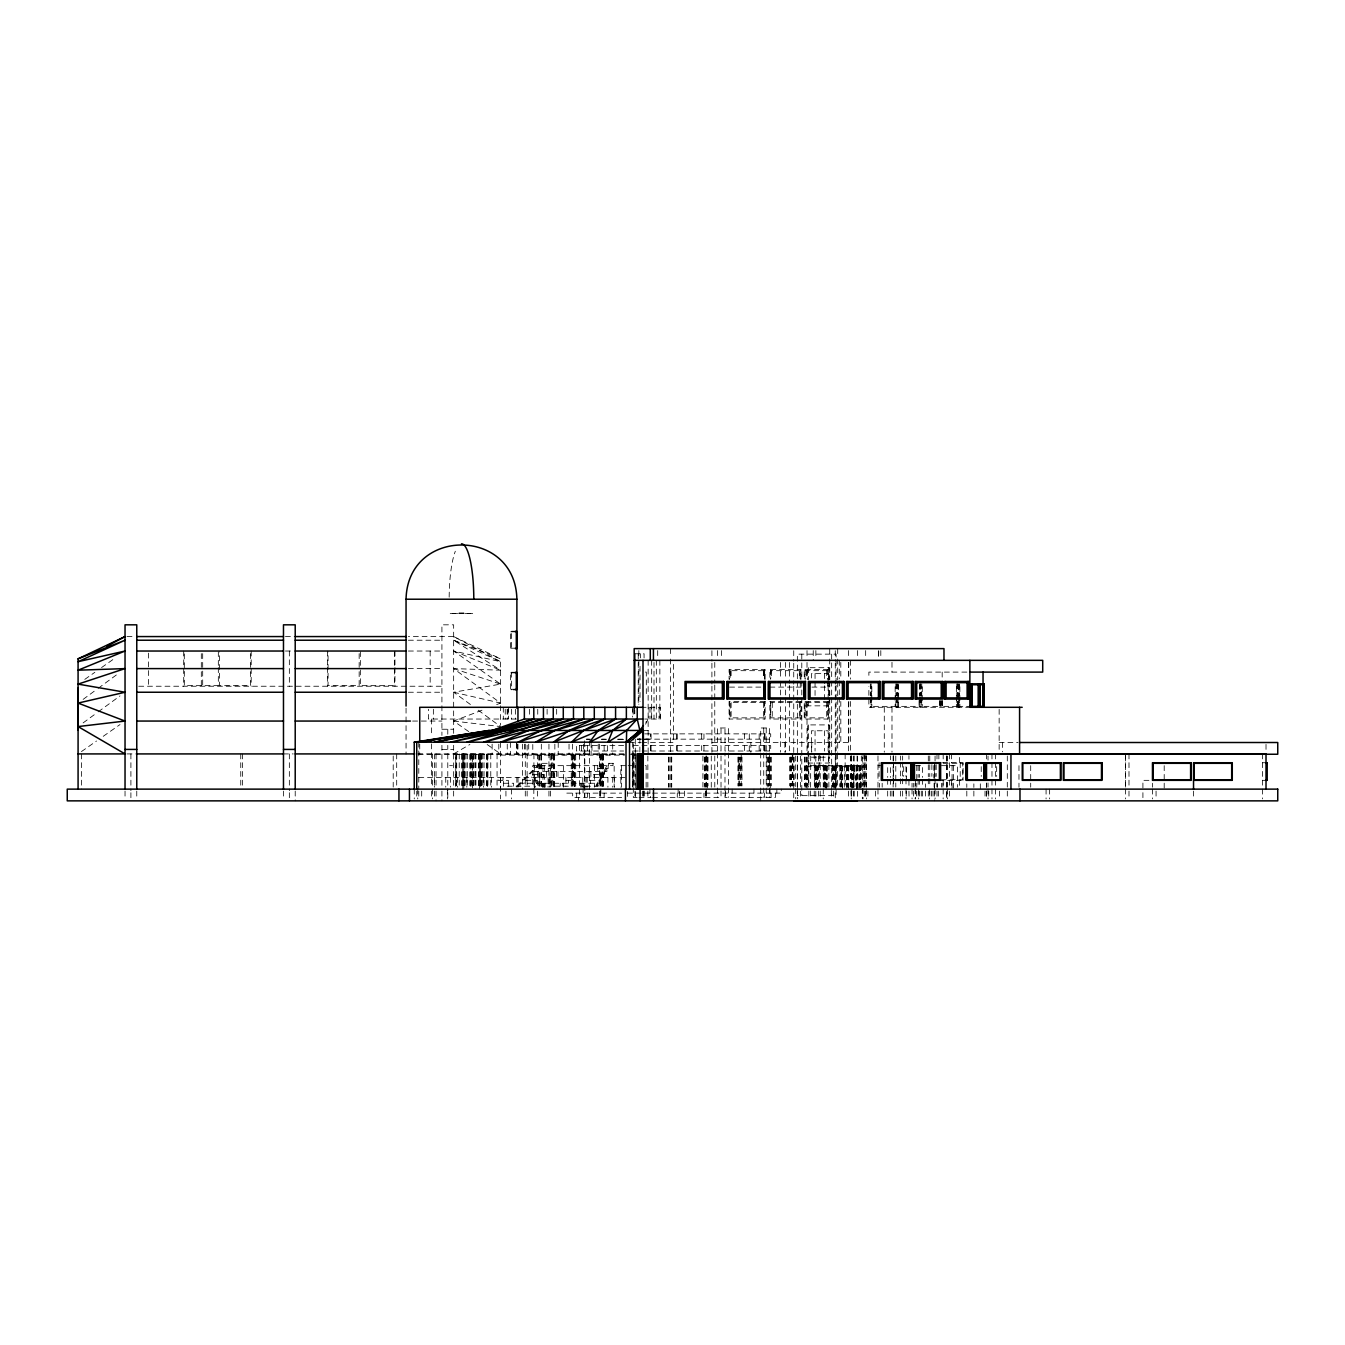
<?xml version="1.0" encoding="UTF-8"?>
<svg xmlns="http://www.w3.org/2000/svg" width="1345" height="1345" viewBox="0 0 1345 1345"><rect width="100%" height="100%" fill="white"/><g stroke="black" fill="none" stroke-linecap="round" stroke-linejoin="round"><path stroke-width="0.75" stroke-dasharray="5 3.75" d="M597.113 783.261L597.113 786.203L609.268 763.321M878.571 656.444L878.756 650.576M645.566 724.215L648.139 719.037L645.768 722.299M595.885 786.203L608.125 763.321L614.161 763.321L614.161 787.144M516.648 786.203L539.715 763.321L550.021 763.321M517.724 786.203L540.791 763.321M83.121 699.383L96.521 689.531M98.202 688.304L116.645 674.753M83.121 722.887L96.521 713.085M98.202 711.858L119.991 695.92M84.785 679.393L94.856 672.298M101.564 667.574L113.299 659.302M81.44 751.586L96.521 741.011M103.229 736.32L119.991 724.568M453.652 753.923L469.893 744.457M468.733 731.613L453.652 721.054L482.989 709.824M496.675 704.578L500.592 703.082L453.652 668.599L500.592 670.197L453.652 640.22L500.592 658.831L500.592 725.241M470.414 704.494L453.652 692.238L500.592 684.117L453.652 651.03L500.592 661.69L453.652 636.572L408.376 636.572M819.273 765.658L827.578 765.591L827.578 787.178M516.631 631.225L510.512 631.225L510.512 648.794L511.604 648.794L511.604 631.225M510.713 631.814L515.337 631.814M126.985 636.572L134.803 636.572M285.426 636.572L295.211 636.572M408.376 640.22L441.917 640.22M510.713 648.206L515.337 648.206M285.426 651.03L293.244 651.03M408.376 651.03L441.917 651.03M634.79 653.771L644.07 653.771L644.07 657.924M408.376 668.599L441.917 668.599M828.318 669.507L804.226 669.507L804.226 679.292M516.631 672.265L510.512 672.265L510.512 689.85L515.538 689.85M645.365 672.096L646.306 672.096L646.306 695.567L645.365 695.567M966.87 672.096L868.87 672.096L868.87 678.3M510.713 672.853L516.43 672.853M138.72 686.236L441.917 686.236M729.562 687.11L764.666 687.11M769.878 687.11L800.998 687.11L800.998 681.242M811.943 687.11L828.318 687.11M510.713 689.262L516.43 689.262M408.376 692.238L441.917 692.238M828.318 701.434L804.226 701.434L804.226 719.037L828.318 719.037L828.436 697.803M800.813 702.611L770.786 702.611L770.786 717.86L800.813 717.86M895.955 706.36L871.022 706.36L871.022 686.723M957.421 706.36L941.416 706.36L941.416 700.476M957.808 706.36L970.905 706.36M641.111 707.302L660.412 707.302L660.412 719.037L644.659 719.037M970.687 707.302L868.87 707.302L868.87 686.589M516.346 719.037L428.433 719.037L428.433 709.252M412.562 721.054L441.917 721.054M441.917 729.242L453.652 729.242M643.381 730.453L648.139 730.453M644.759 733.866L721.021 733.866M724.989 733.866L770.702 733.866L770.702 739.162L724.989 739.162M601.652 739.262L607.452 739.262M617.775 739.162L623.609 739.162M637.126 739.162L721.021 739.162M629.359 742.507L640.573 742.507M641.716 742.507L673.559 742.507L673.559 662.412M711.909 742.507L850.578 742.507M999.15 742.507L1017.997 742.507M584.47 745.601L576.501 745.601L576.501 751.014L584.47 751.014M623.609 745.601L584.823 745.601L584.823 797.467L625.559 797.467M633.31 745.601L721.021 745.601M724.989 745.601L770.702 745.601L770.702 751.014L724.989 751.014L724.989 727.981M441.917 749.417L453.652 749.417M584.823 751.014L623.609 751.014M633.31 751.014L721.021 751.014L721.021 727.981M126.985 753.923L136.77 753.923M283.476 753.923L293.244 753.923M417.74 753.923L626.669 753.923M631.41 753.923L639.867 753.923M418.228 754.242L624.568 754.242M629.359 754.242L635.546 754.242M500.592 755.1L624.534 755.1M632.268 755.1L636.252 755.1M811.506 757.185L828.133 757.185M942.559 762.682L963.121 762.682L962.986 780.335M1262.501 762.733L1266.015 762.733M807.656 763.052L829.327 763.052L829.327 757.016M943.131 763.271L962.768 763.271L962.768 779.747L939.213 779.747M449.633 765.658L452.492 765.658M625.644 765.658L620.818 765.658L620.818 787.178M628.065 765.658L633.091 765.658M645.213 765.658L646.138 765.658L646.138 787.178M877.982 765.658L882.169 765.658M915.592 765.658L922.468 765.658L922.468 777.393M941.416 765.658L957.59 765.658L957.59 787.178M806.361 766.246L815.137 766.246L815.137 786.522M533.881 771.526L606.898 771.526L606.898 768.6M418.783 777.393L626.299 777.393M565.909 780.335L574.281 780.335M938.86 780.335L963.121 780.335M1148.966 780.335L1142.914 780.335L1142.914 790.608M1262.501 780.335L1266.015 780.335M503.383 783.261L513.639 783.261L513.639 786.203M529.745 786.203L503.383 786.203L503.383 777.393M554.594 786.203L568.565 786.203M585.462 786.203L598.256 786.203L598.256 783.261M566.8 793.13L621.659 793.13M627.493 793.13L650.492 793.13L650.492 797.467M652.56 793.13L781.26 793.13L781.26 789.128M637.126 797.467L633.31 797.467L633.31 739.162M639.026 797.467L651.081 797.467M652.56 797.467L721.021 797.467L721.021 753.015M601.484 739.229L605.469 739.246M586.605 739.178L591.968 739.262M586.37 739.195L589.463 739.262M619.524 739.531L623.542 739.632M617.809 739.481L623.66 739.632M453.652 721.054L500.592 726.569L477.122 709.403M453.652 692.238L500.592 703.082M453.652 668.599L500.592 684.117M453.652 651.03L500.592 670.197M453.652 640.22L500.592 661.69M453.652 636.572L500.592 658.831M487.176 744.525L500.592 753.923M600.542 753.923L600.761 755.1M857.084 789.128L853.789 765.658L853.789 787.178M604.46 771.526L604.46 774.468L592.859 774.468L592.859 777.393M1266.015 744.39L1266.015 751.889M1262.501 753.923L1262.501 787.06M1262.501 789.128L1262.501 798.913M1193.536 791.095L1193.536 798.913M1164.198 765.658L1164.198 789.128M1156.061 791.095L1156.061 798.913M1152.463 783.261L1152.463 787.178M1152.53 789.128L1152.53 798.913M1142.914 792.659L1142.914 798.812M1128.993 753.923L1128.993 787.06M1128.993 791.095L1128.993 798.913M1125.53 753.923L1125.53 787.06M1125.53 789.128L1125.53 798.913M1125.462 755.991L1125.462 787.06M1049.638 789.128L1049.638 798.913M1046.074 789.128L1046.074 798.913M1030.707 765.658L1030.707 787.178M1018.972 765.658L1018.972 787.178M1007.304 755.991L1007.304 787.06M1007.304 791.095L1007.304 798.913M1002.529 742.507L1002.529 751.889M999.486 791.095L999.486 798.913M999.15 709.37L999.15 752.292M996.662 766.633L996.662 776.418M995.485 753.923L995.485 787.178M995.485 789.128L995.485 798.913M991.971 753.923L991.971 798.913M988.743 791.095L988.743 798.913M988.02 755.991L988.02 760.144M988.02 782.924L988.02 787.06M988.02 789.128L988.02 798.913M986.557 753.923L986.557 760.144M986.557 782.924L986.557 787.06M986.557 791.095L986.557 798.913M986.373 783.849L986.373 787.38M986.356 791.095L986.356 798.913M985.028 791.095L985.028 798.913M981.228 766.633L981.228 776.418M980.32 783.849L980.32 789.128M973.864 783.849L973.864 787.38M973.864 791.095L973.864 798.913M966.803 783.849L966.803 787.38M966.803 791.095L966.836 798.913M960.212 762.682L960.212 780.335M959.876 686.723L959.876 706.36M959.557 683.832L959.557 695.567M959.557 697.517L959.557 707.302M959.405 757.42L959.405 762.682M959.405 780.335L959.405 787.38M958.918 684.756L958.918 706.36M958.766 684.756L958.598 707.302L958.447 697.517M958.447 683.832L958.447 695.567M957.842 683.832L957.842 707.302M957.489 683.832L957.489 707.302M956.783 683.832L956.783 695.567M956.783 697.517L956.783 707.302M956.362 686.723L956.362 706.36M953.555 765.658L953.555 789.128M952.075 765.658L952.075 789.128M951.571 753.923L951.52 762.682M951.52 780.335L951.52 789.128M949.385 753.923L949.385 787.06M949.385 791.095L949.385 798.913M947.384 755.991L947.384 787.06M947.384 789.128L947.384 798.913M946.779 755.974L946.779 790.658M946.779 792.709L946.779 798.829M946.594 755.991L946.594 787.06M946.594 791.095L946.594 798.913M943.164 753.923L943.215 762.682M943.215 780.335L943.148 798.913M942.879 783.261L942.879 787.178M942.458 700.476L942.458 706.36M942.172 672.096L942.172 678.3M942.172 701.081L942.038 707.302M941.416 783.261L941.416 787.178M941.063 701.434L940.996 707.302M940.542 700.476L940.542 706.36L921.308 706.36L921.308 686.723M940.088 701.434L940.088 707.302M939.567 700.476L939.567 706.36M938.86 753.923L938.86 759.185M938.339 791.095L938.339 798.913M937.23 783.849L937.23 787.38M936.994 753.923L936.994 760.144M936.994 782.924L936.994 787.06M936.994 791.095L936.994 798.913M936.187 764.632L936.187 776.401M935.061 755.991L935.061 776.704M935.061 778.772L935.061 787.06M935.061 789.128L935.061 798.913M934.489 762.682L934.54 776.401M934.54 783.849L934.489 790.608M934.54 791.095L934.489 800.863M934.119 765.658L934.119 787.178M934.069 765.322L934.069 777.679M933.027 791.095L933.027 798.913M931.883 764.632L931.883 776.401M931.597 791.095L931.597 798.913M929.765 755.991L929.765 776.704M929.765 778.772L929.765 787.06M929.765 791.095L929.765 798.913M929.378 789.128L929.378 798.913M928.302 755.991L928.302 776.704M928.302 778.772L928.302 787.06M928.302 791.095L928.302 798.913M925.377 783.849L925.377 787.38M925.377 791.095L925.377 798.913M922.468 779.36L922.468 787.178M922.62 791.095L922.62 798.913M922.283 686.723L922.283 706.36M921.762 683.832L921.762 695.567M921.762 697.517L921.762 707.302M921.291 791.095L921.291 798.913M920.787 683.832L920.787 695.567M920.787 697.517L920.787 707.302M920.568 683.832L920.568 695.567M920.568 697.517L920.568 707.302M919.963 684.756L919.963 706.36L897.737 706.36L897.737 684.756M919.677 683.832L919.677 695.567M919.677 697.517L919.677 707.302M919.392 765.658L919.392 777.393M919.392 779.36L919.392 787.178M919.509 791.095L919.509 798.913M919.072 700.476L919.072 706.36M918.669 789.128L918.669 798.913M918.147 765.658L918.147 777.393M918.147 779.36L918.147 787.178M918.215 791.095L918.215 798.913M916.786 765.658L916.786 781.311M916.786 783.261L916.786 787.178M916.5 791.095L916.5 798.913M915.407 780.335L915.424 787.38M915.407 788.557L915.424 798.913M915.138 783.261L915.138 787.178M915.155 789.128L915.155 798.913M913.692 783.261L913.692 787.178M913.457 791.095L913.457 798.913M912.044 783.261L912.044 787.178M912.044 789.128L912.044 798.913M908.951 755.688L908.951 759.202M908.951 780.335L908.951 787.38M908.951 791.095L909.086 798.913M906.379 767.39L906.379 779.747M906.244 791.095L906.244 798.913M905.958 766.6L906.009 776.922M906.009 778.957L906.009 787.094M906.009 788.557L906.009 798.913M903.689 766.6L903.689 776.401M902.646 755.991L902.646 760.144M902.646 762.212L902.646 776.704M902.646 778.772L902.646 787.06M902.646 791.095L902.646 798.913M900.511 755.991L900.511 760.144M900.511 762.212L900.511 776.704M900.511 778.772L900.511 787.06M900.511 791.095L900.511 798.913M898.628 684.756L898.628 706.36M898.04 683.832L898.04 695.567M898.04 697.517L898.04 707.302M897.132 683.832L897.132 695.567M897.132 697.517L897.132 707.302M896.644 683.832L896.644 695.567M896.644 697.517L896.644 707.302M895.837 683.832L895.837 707.302M895.787 755.991L895.787 764.279M895.787 766.347L895.787 780.857M895.787 782.924L895.787 787.06M895.148 686.723L895.148 706.36M893.584 755.991L893.584 760.144M893.584 762.212L893.584 776.704M893.584 778.772L893.584 787.06M893.584 791.095L893.584 798.913M893.467 755.991L893.467 760.144M893.467 762.212L893.467 776.704M893.467 778.772L893.467 787.06M893.467 791.095L893.467 798.913M893.13 755.991L893.13 764.279M893.13 766.347L893.13 780.857M893.13 782.924L893.13 787.06M891.987 662.312L891.987 672.096M891.987 707.302L891.987 752.208M891.987 791.095L891.987 798.913M890.407 755.89L890.407 759.79M890.407 767.625L890.407 777.393M890.407 779.36L890.407 787.178M890.323 791.095L890.323 798.913M887.683 767.625L887.683 777.393M887.683 779.36L887.683 787.178M887.683 791.095L887.683 798.913M884.287 707.302L884.287 752.208M882.169 783.261L882.169 787.178M880.807 650.576L880.807 656.444M879.613 783.261L879.613 787.178M879.075 762.733L879.075 780.335M878.453 650.576L878.453 656.444M877.982 755.89L877.982 787.178M877.982 789.128L877.982 798.913M875.511 791.095L875.511 798.913M871.829 686.723L871.829 706.36M871.156 683.832L871.156 695.567M871.156 697.517L871.156 707.302M870.349 683.832L870.349 695.567M870.349 697.517L870.349 707.302M867.928 791.095L867.928 798.913M866.584 755.991L866.584 787.06M866.584 789.128L866.584 798.913M866.079 755.991L866.079 787.06M865.844 753.923L865.844 787.06M865.827 791.095L865.844 798.913M865.659 650.576L865.659 656.444M865.323 791.095L865.323 798.913M864.717 755.991L864.717 787.06M864.314 753.923L864.314 787.06M864.314 791.095L864.314 798.913M863.91 787.178L863.91 765.658L805.907 765.658L805.907 789.128M863.07 753.923L863.07 786.59M863.07 788.624L863.07 798.829M862.33 757.134L862.33 786.287M862.33 788.372L862.33 798.795M861.321 755.89L861.321 787.178M860.75 765.658L860.75 789.128M860.481 765.658L860.481 787.178M860.346 786.522L860.346 766.246L841.382 766.246L841.382 786.522M859.337 765.658L859.337 787.178M859.203 766.246L859.203 788.557M857.925 765.658L858.043 788.557M857.421 650.576L857.421 656.444M857.387 756.277L857.387 799.149M857.084 755.89L857.084 787.178M856.899 766.246L856.899 788.557M856.782 765.658L856.782 789.128M856.277 765.658L856.361 787.178M856.092 766.246L856.092 786.522M854.226 755.991L853.974 788.557M854.226 791.095L854.226 798.913M853.419 755.991L853.419 787.06M853.419 791.095L853.419 798.913M853.133 765.658L853.133 787.178M852.68 765.658L852.68 789.128M852.041 765.658L852.041 787.178M851.822 766.246L851.822 786.522M851.688 755.89L851.688 787.178M851.688 791.095L851.688 798.913M851.25 755.991L851.25 787.06M851.25 789.128L851.25 798.913M851.099 755.991L851.099 787.06M851.099 791.095L851.099 798.913M850.628 755.991L850.797 787.178M850.578 660.345L850.578 679.124M850.578 701.434L850.578 752.292M848.745 662.412L848.745 678.838M848.745 701.434L848.745 742.507M848.745 766.246L848.745 788.557M848.561 650.576L848.561 656.444M848.561 662.446L848.561 679.124M848.561 702.09L848.561 752.158M848.51 765.658L848.51 787.178M848.544 791.095L848.544 798.913M847.703 765.658L847.703 787.178M847.434 765.658L847.434 787.178M846.678 765.658L846.678 789.128M846.392 766.246L846.392 786.522M845.148 753.923L845.148 787.178M844.29 765.658L844.29 787.178M842.407 766.246L842.407 788.557M842.121 765.658L842.121 787.178M841.096 765.658L841.18 787.178M840.81 662.412L840.81 678.838M840.81 701.434L840.81 742.507M840.86 786.522L840.86 766.246L834.034 766.246L834.034 786.522M840.221 765.658L840.221 787.178M839.885 766.246L839.885 786.522M839.297 660.345L839.297 678.838M839.297 680.889L839.297 695.264M839.297 697.315L839.297 742.507M837.7 648.609L837.7 656.965M837.7 659.05L837.7 679.914M837.7 681.999L837.7 752.292M837.515 753.923L837.515 787.178M836.338 765.658L836.338 787.178M836.086 683.277L836.086 654.141L797.35 654.141L797.35 679.124M836.086 685.362L836.086 699.938M836.086 702.006L836.086 795.652L797.35 795.652L797.35 697.853M835.766 753.923L835.766 787.06M835.279 650.711L835.279 661.152M835.279 663.253L835.279 684.151M835.279 686.236L835.279 755.201M835.279 757.302L835.279 790.742M835.279 792.827L835.279 799.098M834.993 766.246L834.993 788.557M834.673 765.658L834.673 787.178M833.715 765.658L833.715 789.128M833.665 791.095L833.665 798.913M833.244 786.522L833.244 766.246L825.695 766.246L825.695 788.557M832.706 765.658L832.706 787.178M832.336 766.246L832.336 786.522M831.664 654.141L831.664 679.124M831.664 681.209L831.664 695.768M831.664 697.853L831.664 795.652M831.345 791.095L831.345 798.913M829.73 648.609L829.73 656.965M829.73 659.05L829.73 679.914M829.73 681.999L829.73 752.292M829.327 679.729L829.327 667.692L807.656 667.692L807.656 679.729M829.327 681.747L829.327 695.785M829.327 697.803L829.327 705.839L807.656 705.839L807.656 701.821M829.327 755.016L829.327 724.905L807.656 724.905L807.656 755.016M828.873 755.89L828.873 787.178M828.554 678.317L828.554 670.684L804.932 670.684L804.932 678.317M828.436 667.692L828.436 679.729M828.318 681.242L828.436 695.785M828.436 724.905L828.436 755.016M828.436 757.016L828.436 763.052M828.133 683.714L828.133 673.559L811.506 673.559L811.506 679.645M828.133 685.748L828.133 699.955M828.133 751.082L828.133 730.772L811.506 730.772L811.506 751.082M827.377 669.507L827.377 679.292M827.377 681.242L827.377 687.11M827.377 701.434L827.377 719.037M826.687 670.684L826.687 678.317M826.687 702.611L826.687 717.86M826.603 766.246L826.603 788.557M826.233 765.658L826.233 787.178M825.326 765.658L825.326 789.128M825.057 787.178L825.057 765.658L827.578 765.591L816.869 765.658L816.869 787.178M824.586 673.559L824.586 683.714M824.586 685.748L824.586 699.955M824.586 730.772L824.586 751.082M824.636 786.522L824.636 766.246L816.449 766.246L816.449 786.522M824.216 765.658L824.216 787.178M823.812 766.246L823.812 786.522M823.258 755.991L823.258 787.06M823.258 789.128L823.258 798.913M820.215 755.991L820.215 787.06M820.215 791.095L820.215 798.913M819.273 753.923L819.273 787.178M818.567 755.991L818.567 787.06M818.567 791.095L818.567 798.913M817.861 765.658L817.861 787.178M817.272 766.246L817.272 788.557M816.045 765.658L816.045 787.178M815.86 650.576L815.86 656.444M815.793 756.277L815.793 799.149M815.574 765.658L815.574 787.178M815.053 673.559L815.053 679.645M815.053 681.68L815.053 695.903M815.053 730.772L815.053 751.082M814.835 765.658L814.835 787.178M814.229 753.923L814.381 788.557M814.229 791.095L814.229 798.913M813.237 650.576L813.237 660.345M811.741 742.507L811.741 752.292M810.716 755.974L810.598 798.913M808.833 753.923L808.833 787.178M808.833 791.095L808.833 798.913M808.547 667.692L808.547 679.729M808.547 701.821L808.547 705.839M808.547 724.905L808.446 787.06M807.656 757.016L807.672 785.951M807.017 650.576L807.017 656.444M807.017 662.446L807.017 679.124M807.017 702.09L807.017 754.242M807.101 766.246L807.101 788.557M806.798 670.684L806.798 678.317M806.798 702.611L806.798 717.86M806.664 765.658L806.664 787.178M806.613 757.1L806.361 786.522M806.075 757.1L806.075 785.951M805.167 669.507L805.167 679.292M805.167 701.434L805.167 719.037M804.966 757.05L804.966 787.128M804.495 757.1L804.495 785.951M801.788 654.141L801.788 679.124M801.788 681.209L801.788 695.768M801.788 697.853L801.788 795.652M800.998 679.292L800.998 669.507L769.878 669.507L769.878 679.292M800.477 755.991L800.477 787.06M800.477 791.095L800.477 798.913M800.275 669.507L800.275 679.292M800.275 681.242L800.275 687.11M800.275 701.434L800.275 719.037M800.09 678.317L800.09 670.684L770.786 670.684L770.786 678.317M799.35 670.684L799.35 678.317M799.35 702.611L799.35 717.86M797.602 755.974L797.602 786.59M797.602 788.624L797.602 798.829M797.35 681.209L797.35 695.768M795.702 755.974L795.702 786.59M795.702 788.624L795.702 798.829M794.071 757.1L794.071 785.951M793.735 650.711L793.735 661.152M793.735 663.253L793.735 684.151M793.735 686.236L793.735 755.201M793.735 757.302L793.735 790.742M793.735 792.827L793.735 799.098M792.827 755.049L792.827 785.951M792.289 755.049L792.289 785.951M791.415 757.151L791.415 785.9M790.978 757.151L790.978 785.9M790.877 757.1L790.877 785.951M790.406 757.1L790.406 787.128M789.633 757.151L789.633 785.9M789.364 662.446L789.364 683.31M789.364 685.395L789.364 699.988M789.364 702.09L789.364 752.158M785.396 662.446L785.396 679.124M785.396 681.226L785.396 695.819M785.396 697.904L785.396 752.158M784.875 742.507L784.875 752.292M780.52 662.446L780.52 679.124M780.52 681.226L780.52 695.819M780.52 697.904L780.52 752.158M776.855 789.128L776.855 793.13M775.392 793.13L775.392 797.467L724.989 797.467L724.989 753.032M772.249 702.611L772.249 717.86M771.526 670.684L771.526 678.317M771.341 757.151L771.341 785.9M771.072 793.13L771.072 797.467M770.601 669.507L770.601 679.292M770.601 701.434L770.601 719.037M770.315 757.151L770.315 787.968M770.029 789.128L770.029 793.13M769.861 757.151L769.861 785.9M769.458 751.014L769.458 727.981L760.698 727.981L760.698 751.014M769.458 753.015L769.458 797.467M768.937 757.151L768.937 785.9M768.667 757.151L768.667 785.9M768.264 757.151L768.264 785.9M767.911 757.1L767.911 787.128M766.936 757.151L766.936 785.9M766.213 727.981L766.213 751.014M766.213 753.015L766.213 797.467M765.137 679.292L765.137 669.507L729.091 669.507L729.091 679.292M765.002 733.866L765.002 739.162M765.002 745.601L765.002 751.014M764.666 669.507L764.666 679.292M764.666 701.434L764.666 719.037M764.599 733.866L764.599 739.162M764.599 745.601L764.599 751.014M764.599 793.13L764.599 797.467M764.515 678.317L764.515 670.684L730.167 670.684L730.167 678.317M764.061 670.684L764.061 678.317M763.741 727.981L763.741 751.014M763.741 753.032L763.741 797.467M763.59 670.684L763.59 678.317M763.59 702.611L763.59 717.86M760.698 753.032L760.698 800.863M759.168 733.866L759.168 739.162M759.168 745.601L759.168 751.014M753.957 789.128L753.957 793.13M750.863 742.507L750.863 752.292M749.283 733.866L749.283 739.162M749.283 745.601L749.283 751.014M749.283 793.13L749.283 797.467M744.609 733.866L744.609 739.162M744.609 745.601L744.609 751.014M741.986 757.151L741.986 785.9M741.213 755.1L741.213 785.9M740.876 757.151L740.876 785.9M739.985 757.151L739.985 785.9M739.111 785.9L739.111 757.151L739.01 787.128M738.708 757.151L738.708 785.9M738.506 757.151L738.506 785.9M737.917 757.151L737.917 785.9M732.151 789.128L732.151 793.13M731.108 670.684L731.108 678.317M731.108 702.611L731.108 717.86M730.638 670.684L730.638 678.317M729.562 669.507L729.562 679.292M729.562 701.434L729.562 719.037M728.57 751.014L728.57 727.981L717.423 727.981L717.423 751.014M728.57 753.015L728.57 797.467M725.594 791.095L725.594 798.913M721.576 650.576L721.576 656.444M717.524 650.576L717.524 656.444M717.423 753.032L717.423 797.467M714.767 662.412L714.767 682.941M714.767 684.992L714.767 699.383M714.767 701.434L714.767 742.507M714.783 755.991L714.783 787.06M711.909 650.711L711.909 661.135M711.909 663.22L711.909 684.084M711.909 686.169L711.909 752.292M711.27 755.991L711.27 789.128M708.008 757.151L708.008 785.9M707.537 757.151L707.537 787.968M707.336 757.151L707.336 785.9M706.797 757.151L706.797 785.9M706.444 755.991L706.444 787.06M706.444 791.095L706.529 798.913M706.243 789.128L706.243 793.13M705.99 755.991L705.99 787.06M705.99 791.095L705.99 798.913M705.688 757.1L705.688 787.128M705.688 791.095L705.688 798.913M704.881 757.151L704.881 785.9M704.528 757.1L704.528 787.128M703.956 733.866L703.956 739.162M703.956 745.601L703.956 751.014M703.956 793.13L703.956 797.467M702.931 755.991L702.931 787.06M701.67 733.866L701.67 739.162M701.67 745.601L701.67 751.014M684.504 791.095L684.504 798.913M679.561 791.095L679.561 798.913M678.132 789.128L678.132 793.13M677.275 733.866L677.275 739.162M677.275 745.601L677.275 751.014M677.275 793.13L677.275 797.467M676.4 733.866L676.4 739.162M676.4 745.601L676.4 751.014M671.727 757.1L671.727 787.128M671.39 757.1L671.39 787.128M670.516 648.609L670.516 656.965M670.516 659.05L670.516 752.292M670.213 757.1L670.213 787.128M669.053 757.1L669.053 787.128M668.532 757.1L668.532 787.128M659.857 660.345L659.857 719.037M659.033 707.302L659.033 719.037M657.688 650.576L657.688 656.444M656.326 660.345L656.326 719.037M654.006 662.446L654.006 719.037M651.669 660.345L651.669 719.037M650.98 707.302L650.98 719.037M651.081 733.866L651.081 739.162L637.261 739.246L650.492 739.162L650.492 733.866M651.081 745.601L651.081 751.014M650.492 745.601L650.492 751.014M649.904 789.128L649.904 793.13M649.063 707.302L649.063 719.037M648.139 660.345L648.139 754.242M647.853 755.991L647.853 787.06M647.853 791.095L647.853 798.913M644.356 791.095L644.356 798.913M643.381 791.095L643.381 798.913M643.011 791.095L643.011 798.913M642.96 791.095L642.96 798.913M640.624 653.771L640.624 657.924M640.018 666.229L640.018 701.434M639.867 738.27L639.867 752.393M638.841 650.576L638.841 656.444M638.841 660.345L638.841 704.36M638.236 653.771L638.236 703.519M635.294 739.262L635.294 797.467M635.126 753.923L635.008 789.128M635.008 791.095L635.008 798.913M634.79 709.74L634.79 713.876M634.184 708.563L634.184 716.935M633.882 753.923L633.915 787.968M633.125 709.252L633.125 717.087M633.007 755.1L633.091 787.178M632.705 742.188L632.705 787.178M632.587 707.302L632.587 717.087M632.537 755.1L632.537 787.968M627.577 791.415L627.577 797.467M621.558 765.658L621.558 787.178M614.413 777.393L614.413 787.178M613.017 763.321L613.017 765.658L532.654 765.658L532.771 787.178M612.732 777.393L612.732 787.178M612.698 744.138L612.698 753.923M609.621 753.923L609.621 755.1M608.125 765.658L608.125 768.6L596.541 768.6L596.541 771.526M607.906 777.393L607.906 787.178M607.452 745.601L607.452 751.014M607.032 753.923L607.032 755.1M604.14 745.601L604.14 751.014M604.14 793.13L604.14 797.467M603.518 755.1L603.518 787.968M603.232 774.468L603.232 777.393M602.913 755.1L602.913 787.968M602.678 755.1L602.678 785.9M602.442 755.1L602.442 789.128M602.14 753.923L602.14 787.968M601.518 755.1L601.518 787.968M600.778 777.393L600.778 780.335L589.194 780.335L589.194 783.261M600.828 789.128L600.828 793.13M600.442 755.1L600.442 785.9M600.542 791.095L600.542 798.913M600.341 791.095L600.341 798.913M600.072 755.1L599.988 787.178M599.551 780.335L599.551 783.261L518.951 783.261L518.951 786.203M599.45 744.138L599.45 787.178M599.45 791.095L599.45 798.913M598.239 744.138L598.239 753.923M597.752 765.658L597.752 771.526M594.54 765.658L594.54 787.178M594.087 774.468L594.087 777.393M591.968 745.601L591.968 751.014M591.111 742.507L591.111 754.242M590.875 771.526L590.875 777.393M590.421 780.335L590.421 783.261M589.463 740.843L589.463 800.863M589.16 771.526L589.16 777.393M587.53 745.601L587.53 751.014M587.53 793.13L587.53 797.467M587.193 777.393L587.193 787.178M586.067 777.393L586.067 787.178M584.47 740.843L584.47 797.467L572.667 797.467L572.667 793.13M584.1 753.923L584.1 755.1M583.596 744.138L583.596 753.923M583.528 783.261L583.528 789.128M583.091 789.128L583.091 793.13M582.772 777.393L582.772 787.178L582.671 783.261M581.948 753.923L581.948 755.1M581.578 745.601L581.578 751.014M581.528 783.261L581.528 787.178M580.687 783.261L580.687 787.178M579.392 745.601L579.392 797.467M578.535 797.467L578.535 800.863M576.669 793.13L576.669 797.467M575.694 755.1L575.694 787.968M574.769 755.1L574.769 787.128M574.382 755.1L574.382 787.968M574.046 755.1L574.046 787.968M573.542 753.923L573.542 785.9M572.651 755.1L572.651 785.9M572.6 744.138L572.6 787.178M572.18 755.1L572.18 787.968M571.625 777.393L571.625 780.335M571.255 755.1L571.255 787.968M569.036 744.138L569.036 753.923M568.565 780.335L568.565 783.261M565.909 777.393L565.909 786.203M564.749 753.923L564.749 755.1M563.185 753.923L563.185 755.1M563.37 765.658L563.37 787.178M562.849 783.261L562.849 786.203M560.192 783.261L560.192 786.203M558.209 742.507L558.209 754.242M557.99 771.526L557.99 777.393M556.662 709.252L556.662 717.087M556.443 771.526L556.443 777.393M554.846 744.138L554.846 753.923M554.56 755.1L554.56 787.968M553.854 755.1L553.854 789.128M553.417 755.1L553.417 787.968M552.795 753.923L552.845 785.9M552.022 753.923L552.022 755.1M551.753 753.923L551.786 785.9M551.231 755.1L551.231 787.968M550.508 771.526L550.508 768.6L538.488 768.6L538.488 771.526M550.559 777.393L550.559 787.178M550.492 791.095L550.492 798.913M550.139 755.1L550.139 787.968M549.533 777.393L549.533 787.178M549.197 753.923L549.13 755.1M548.945 744.138L548.945 787.144M548.945 791.095L548.945 798.913M548.205 768.6L548.205 771.526M548.087 777.393L548.087 787.178M547.112 709.252L547.112 717.087M546.608 771.526L546.608 777.393M545.179 783.261L545.179 787.178M544.641 765.658L544.641 787.178M544.406 783.261L544.406 787.178M543.582 777.393L543.582 774.468L531.561 774.468L531.561 777.393M543.363 783.261L543.363 787.178M542.943 765.658L542.943 787.178M542.607 783.261L542.607 787.178M541.564 755.1L541.564 787.968M541.312 744.138L541.312 753.923M541.278 774.468L541.278 777.393M541.127 755.1L541.127 787.128M540.791 765.658L540.791 768.6M539.933 755.1L539.933 785.9M539.681 777.393L539.681 783.261M539.379 755.1L539.379 787.968M538.303 755.1L538.303 785.9M537.748 709.252L537.748 717.087M537.596 753.923L537.596 787.968M537.462 791.095L537.596 798.913M536.672 783.261L536.672 780.335L524.651 780.335L524.651 783.261M535.629 777.393L535.629 787.178M534.335 765.658L534.335 789.128M534.2 777.393L534.2 787.178M533.948 753.923L533.83 787.06M533.83 788.624L533.83 798.913M532.788 744.457L532.788 754.242M529.526 709.252L529.526 717.087M528.703 744.138L528.703 753.923M527.139 745.13L527.139 787.044M527.139 791.095L527.139 798.913M526.954 777.393L526.954 780.335M525.29 744.138L525.29 787.044M525.29 791.095L525.29 798.913M524.365 744.138L524.365 754.242M522.381 744.138L522.381 789.128M520.027 783.261L520.027 786.203M518.027 777.393L518.027 787.178M517.959 744.037L517.959 754.242M517.27 744.138L517.27 753.923M516.883 743.768L516.883 754.242M516.85 777.393L516.85 787.178M516.497 742.507L516.497 754.242M515.488 709.252L515.488 719.037M511.604 672.265L511.604 689.85M511.487 709.252L511.487 719.037M511.419 789.128L511.419 798.913M510.36 742.507L510.36 754.242M508.595 707.302L508.595 719.037M508.696 783.261L508.696 786.203M508.326 783.261L508.326 780.335L498.053 780.335L498.053 777.393M507.939 709.252L507.939 719.037M507.166 709.252L507.166 719.037M507.25 744.138L507.25 753.923M505.939 791.095L505.939 798.913M505.232 709.252L505.232 719.037M503.299 707.302L503.299 719.037M502.996 777.393L502.996 780.335M500.676 777.393L500.676 787.178M500.592 742.507L500.592 798.913M498.81 744.138L498.81 753.923M497.062 753.923L497.062 789.128M492.119 744.138L492.119 753.923M491.564 777.393L491.564 787.178M490.774 753.923L490.774 787.06M487.916 753.923L487.916 787.06M487.579 786.539L487.579 754.511L480.552 754.511L480.552 786.539M486.94 753.923L486.94 787.06M486.604 754.511L486.604 786.539M484.032 753.923L484.032 787.06M483.595 777.393L483.595 787.178M482.687 753.923L482.687 787.06M481.51 754.511L481.51 786.539M481.174 753.923L481.174 787.06M480.215 753.923L480.215 787.06M479.829 753.923L479.829 787.06M479.459 789.128L479.492 754.511L472.465 754.511L472.465 788.557M478.854 753.923L478.854 787.06M478.517 754.511L478.517 786.539M475.945 753.923L475.945 787.06M475.289 753.923L475.289 789.128M474.062 753.923L474.062 787.06M473.423 754.511L473.423 786.539M473.087 753.923L473.087 787.06M472.129 753.923L472.129 787.06M471.204 753.923L471.204 787.06M470.868 786.539L470.868 754.511L463.84 754.511L463.84 788.557M470.229 753.923L470.229 787.06M469.893 754.511L469.893 786.539M467.32 753.923L467.32 787.06M466.833 777.393L466.833 787.178M465.975 753.923L465.975 787.06M464.798 754.511L464.798 786.539M464.462 753.923L464.462 787.06M463.504 753.923L463.403 787.178M463.117 753.923L463.117 789.128M462.781 788.557L462.781 754.511L455.753 754.511L455.753 786.539M462.142 753.923L462.142 789.128M461.806 754.511L461.806 786.539M459.233 753.923L459.233 787.06M457.586 777.393L457.586 787.178M456.712 754.511L456.712 786.539M456.375 753.923L456.375 789.128M455.417 753.923L455.417 787.06M453.652 733.378L453.652 624.82L441.917 624.82L441.917 735.429M453.652 745.298L453.652 789.128M453.652 791.095L453.652 798.913M450.407 777.393L450.407 787.178M447.784 729.242L447.784 735.295M447.784 745.382L447.784 749.417M447.784 753.923L447.784 790.658M447.784 792.709L447.784 800.863M447.364 789.128L447.364 798.913M445.75 777.393L445.75 787.178M441.917 745.298L441.917 789.128M441.917 791.095L441.917 800.863M436.032 753.923L436.032 789.128M436.032 791.095L436.032 800.863M434.502 753.923L434.502 787.06M434.502 791.095L434.502 798.913M434.351 777.393L434.351 787.178M433.359 709.252L433.359 719.037M432.518 753.923L432.518 787.06M432.518 789.128L432.518 798.913M431.476 719.037L431.476 735.597M431.476 743.886L431.476 787.06M431.476 791.095L431.476 798.913M430.165 651.03L430.165 686.236M421.691 791.095L421.691 798.913M419.741 744.037L419.741 754.242M418.783 742.188L418.783 789.128M418.783 791.095L418.783 798.913M417.74 789.128L417.74 798.913M416.748 791.095L416.748 798.913M414.26 789.128L414.26 798.913M406.055 708.159L406.055 754.242M396.691 753.923L396.691 787.06M394.959 651.03L394.959 665.523M394.959 667.591L394.959 686.236M394.371 651.619L394.371 685.647L360.342 685.647L360.342 667.641M393.211 755.991L393.211 787.06M360.342 651.619L360.342 665.624M359.165 653.62L359.165 669.642M359.165 671.643L359.165 685.647L328.062 685.647L328.062 651.619M327.474 651.03L327.474 665.523M327.474 667.591L327.474 686.236M295.211 791.095L295.211 800.863M289.343 651.03L289.343 686.236M289.343 753.923L289.343 790.658M289.343 792.709L289.343 800.863M283.476 791.095L283.476 798.913M251.196 651.03L251.196 686.236M250.607 653.62L250.607 669.642M250.607 671.643L250.607 685.647L219.504 685.647L219.504 651.619M242.52 753.923L242.52 787.06M240.755 753.923L240.755 787.06M218.327 651.619L218.327 665.624M218.327 667.641L218.327 685.647L184.299 685.647L184.299 651.619M202.691 653.62L202.691 685.647M201.313 653.62L201.313 669.642M201.313 671.643L201.313 685.647M183.71 651.03L183.71 686.236M148.505 653.098L148.505 686.236M136.77 791.095L136.77 798.913M130.902 753.923L130.902 790.658M130.902 792.709L130.902 798.829M125.035 791.095L125.035 798.913M81.608 753.923L81.608 789.128M449.163 597.146A55.448 12.324 90 0 1 455.316 551.231M458.964 613.169L473.373 613.656L458.964 613.169M463.975 613.169L449.566 613.656L463.975 613.169M765.137 701.434L729.091 701.434L729.091 719.037L765.137 719.037L765.137 701.434M800.998 701.434L769.878 701.434L769.878 719.037L800.998 719.037L800.998 701.434M764.515 702.611L730.167 702.611L730.167 717.86L764.515 717.86L764.515 702.611M828.554 702.611L804.932 702.611L804.932 717.86L828.554 717.86L828.554 702.611"/><path stroke-width="1.5" d="M626.013 789.128L626.013 742.188L639.867 730.453L643.011 729.41L626.383 742.188L626.669 730.453L637.227 719.037L637.227 707.302M406.055 706.058L406.055 599.214C407.569 526.937 515.37 526.937 516.883 599.214L516.883 708.159M626.383 742.188L639.867 730.453L643.414 725.56M414.243 789.128L414.243 742.188L629.527 742.188L643.381 730.453L643.381 753.923M626.366 707.302L626.366 719.037L612.698 730.453L589.614 742.188L598.239 730.453L615.573 719.037L615.573 707.302M626.669 730.453L607.906 742.188L612.698 730.453L637.227 719.037L639.867 730.453M106.978 646.222L125.035 636.572L78.077 658.831L78.077 789.128M604.88 707.302L604.88 719.037L583.596 730.453L553.434 742.188L569.036 730.453L594.288 719.037L594.288 707.302M626.366 719.037L571.457 742.188L583.596 730.453L615.573 719.037M78.077 658.831L125.035 640.22L78.077 661.69L125.035 651.03L78.077 670.197L125.035 668.599L78.077 684.117L125.035 692.238L78.077 703.082L125.035 721.054L78.077 726.569L125.035 753.923L78.077 753.923M583.814 707.302L583.814 719.037L554.846 730.453L518.027 742.188L541.312 730.453L573.474 719.037L573.474 707.302M642.675 719.037L524.365 719.037L492.119 730.453L434.351 742.188L498.81 730.453L543.43 719.037L543.43 707.302M563.286 707.302L563.286 719.037L528.703 730.453L483.595 742.188L553.266 719.037L553.266 707.302M533.797 707.302L533.797 719.037L498.81 730.453L450.407 742.188L507.25 730.453L553.266 719.037M604.88 719.037L535.629 742.188L554.846 730.453L594.288 719.037M543.43 719.037L466.833 742.188L563.286 719.037M533.797 719.037L492.119 730.453L418.783 742.188L431.207 740.843M583.814 719.037L500.676 742.188L528.703 730.453L573.474 719.037M416.748 789.128L416.748 742.188L489.227 730.453L643.381 730.453M414.243 742.188L489.227 730.453M416.748 742.188L496.154 730.486M406.055 599.214L516.883 599.214M515.538 631.225L516.631 631.225L516.631 648.794L515.538 648.794M515.337 631.814L516.43 631.814L516.43 648.206L515.337 648.206M136.77 636.572L283.476 636.572M295.211 636.572L406.274 636.572M136.77 640.22L283.476 640.22M295.211 640.22L406.274 640.22M136.77 651.03L283.476 651.03M295.211 651.03L406.274 651.03M634.184 660.345L1042.711 660.345L1042.711 672.096L969.863 672.096M136.77 668.599L283.476 668.599M295.211 668.599L406.274 668.599M515.538 672.265L516.631 672.265L516.631 689.85L515.538 689.85M515.337 672.853L516.43 672.853L516.43 689.262L515.337 689.262M686.202 697.904L722.584 697.904L722.584 682.655L686.202 682.655L686.286 697.904M847.518 682.655L879.042 682.655L879.042 697.904L847.518 697.904M912.263 682.655L883.177 682.655L883.177 697.904L912.263 697.904M915.861 682.655L942.072 682.655L942.072 697.904L915.861 697.904M945.098 682.655L968.064 682.655L968.064 697.904L945.098 697.904M970.115 683.832L984.204 683.832L984.204 707.302M969.795 684.756L983.649 684.756L983.649 706.36L969.795 706.36M78.077 688.052L78.077 730.15M136.77 692.238L283.476 692.238M295.211 692.238L406.274 692.238M642.675 707.302L419.741 707.302L419.741 742.003M1022.2 707.302L969.863 707.302L969.863 660.345M136.77 721.054L283.476 721.054M295.211 721.054L410.477 721.054M1019.577 742.507L1277.75 742.507L1277.75 754.242L643.011 754.242M125.035 749.417L136.77 749.417M283.476 749.417L295.211 749.417M136.77 753.923L283.476 753.923M295.211 753.923L414.663 753.923M642.708 754.511L637.429 754.511L637.429 788.557L639.716 788.557M1266.015 762.733L1267.192 762.733L1267.192 780.335L1266.015 780.335M985.666 763.321L1000.798 763.321L1000.798 779.747L985.666 779.747M1266.015 763.321L1267.192 763.321M1266.015 779.747L1267.192 779.747M1193.536 780.335L1232.272 780.335L1232.272 762.733L1193.536 762.733L1193.536 789.128M640.035 788.557L642.708 788.557M793.735 801.183L857.387 801.183M1266.015 789.128L1266.015 753.923L637.362 753.923L637.362 789.128M1019.981 789.128L1019.981 800.863M1019.577 707.302L1019.577 754.242M1010.952 753.923L1010.952 789.128M999.923 762.733L999.923 780.335M986.541 762.733L986.541 780.335M984.305 762.733L984.305 780.335M984.019 763.321L984.019 779.747M983.985 683.832L983.75 707.302M983.044 672.096L983.044 707.302M982.808 683.832L982.808 707.302M979.95 683.832L979.95 707.302M979.715 683.832L979.715 707.302M979.496 684.756L979.496 706.36M979.009 683.832L979.009 707.302M978.572 683.832L978.572 707.302M978.353 684.756L978.353 706.36M972.132 684.756L972.132 706.36M971.931 683.832L971.931 707.302M971.224 683.832L971.224 707.302M970.905 684.756L970.905 706.36M970.787 683.832L970.787 707.302M967.828 681.478L967.828 699.081M967.358 763.321L967.358 779.747M967.122 682.655L967.122 697.904M967.072 762.733L967.072 780.335M946.039 682.655L946.039 697.904M945.316 681.478L945.316 699.081M943.971 660.345L943.971 648.609L634.184 648.609L634.184 708.563M941.231 682.655L941.231 697.904M939.785 762.682L939.785 780.335M939.382 763.271L939.382 779.747M916.702 682.655L916.702 697.904M915.878 681.478L915.878 699.081M914.449 763.271L914.449 779.747M914.045 762.682L914.045 780.335M912.431 681.478L912.431 699.081M911.523 682.655L911.523 697.904M911.187 762.733L911.187 780.335M910.733 763.321L910.733 779.747M883.9 682.655L883.9 697.904M882.993 681.478L882.993 699.081M882.505 763.321L882.505 779.747M882.051 762.733L882.051 780.335M879.411 681.478L879.411 699.081M878.419 682.655L878.419 697.904M848.123 682.655L848.123 697.904M847.131 681.478L847.131 699.081M843.483 681.478L843.483 699.081M842.424 682.655L842.424 697.904M809.909 682.655L809.909 697.904M808.833 681.478L808.833 699.081M805.167 681.478L805.167 699.081M804.041 682.655L804.041 697.904M769.794 682.655L769.794 697.904M768.667 681.478L768.667 699.081M765.019 681.478L765.019 699.081M763.876 682.655L763.876 697.904M728.368 682.655L728.368 697.904M727.225 681.478L727.225 699.081M723.66 681.478L723.66 699.081M722.5 682.655L722.5 697.904M653.435 648.609L653.435 660.345M653.502 789.128L653.502 800.863M650.291 648.609L650.291 660.345M643.011 660.345L643.011 789.128M642.775 753.923L642.775 789.128M641.279 753.923L641.279 789.128M640.069 753.923L640.069 800.863M639.766 753.923L639.766 789.128M638.522 753.923L638.606 789.128M634.79 653.771L634.79 707.655M629.527 742.188L629.527 789.128M625.408 789.128L625.408 800.863M524.365 707.302L524.365 719.037M517.959 707.302L517.959 721.592M409.435 789.128L409.435 800.863M398.944 789.128L398.944 800.863M295.211 789.128L295.211 624.82L283.476 624.82L283.476 789.128M136.77 789.128L136.77 624.82L125.035 624.82L125.035 789.128M461.469 543.817A55.448 12.324 90 0 1 473.793 599.214M723.745 681.478L685.025 681.478L685.025 699.081L723.745 699.081L723.745 681.478M765.255 681.478L727.006 681.478L727.006 699.081L765.255 699.081L765.255 681.478M805.52 681.478L768.314 681.478L768.314 699.081L805.52 699.081L805.52 681.478M843.971 681.478L808.345 681.478L808.345 699.081L843.971 699.081L843.971 681.478M880.034 681.478L846.509 681.478L846.509 699.081L880.034 699.081L880.034 681.478M913.171 681.478L882.253 681.478L882.253 699.081L913.171 699.081L913.171 681.478M942.895 681.478L915.037 681.478L915.037 699.081L942.895 699.081L942.895 681.478M968.77 681.478L944.392 681.478L944.392 699.081L968.77 699.081L968.77 681.478M764.095 682.655L728.149 682.655L728.149 697.904L764.095 697.904L764.095 682.655M804.411 682.655L769.424 682.655L769.424 697.904L804.411 697.904L804.411 682.655M842.911 682.655L809.404 682.655L809.404 697.904L842.911 697.904L842.911 682.655M911.944 762.733L881.311 762.733L881.311 780.335L911.944 780.335L911.944 762.733M940.626 762.682L913.188 762.682L913.188 780.335L940.626 780.335L940.626 762.682M1001.016 762.733L966.046 762.733L966.046 780.335L1001.016 780.335L1001.016 762.733M1060.97 762.733L1022.25 762.733L1022.25 780.335L1060.97 780.335L1060.97 762.733M1102.059 762.733L1063.323 762.733L1063.323 780.335L1102.059 780.335L1102.059 762.733M1191.199 762.733L1152.463 762.733L1152.463 780.335L1191.199 780.335L1191.199 762.733M911.49 763.321L881.765 763.321L881.765 779.747L911.49 779.747L911.49 763.321M940.222 763.271L913.591 763.271L913.591 779.747L940.222 779.747L940.222 763.271M985.044 763.321L966.332 763.321L966.332 779.747L985.044 779.747L985.044 763.321M1060.398 763.321L1022.839 763.321L1022.839 779.747L1060.398 779.747L1060.398 763.321M1101.471 763.321L1063.912 763.321L1063.912 779.747L1101.471 779.747L1101.471 763.321M1190.611 763.321L1153.052 763.321L1153.052 779.747L1190.611 779.747L1190.611 763.321M1231.684 763.321L1194.125 763.321L1194.125 779.747L1231.684 779.747L1231.684 763.321M1277.75 789.128L67.25 789.128L67.25 800.863L1277.75 800.863L1277.75 789.128M985.448 780.335L985.448 762.733L985.33 780.335M641.599 789.128L641.599 753.923L641.515 789.128"/></g></svg>
